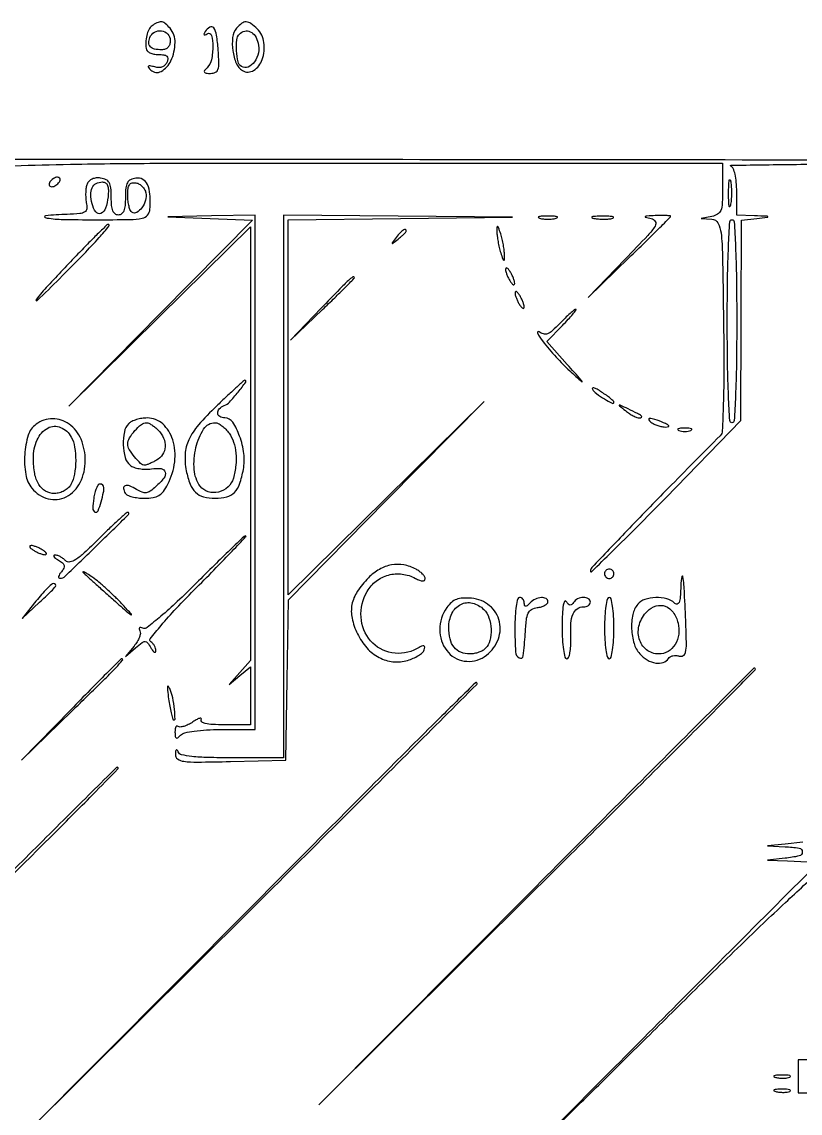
# Model space of a CAD drawing. Extents: x 20 to 671, y 8 to 628.
# Drawn here: x 291.6 to 456.4, y 396.7 to 627.9 of the extents above; entities that cross this region are included whole.
import ezdxf

# ---------------------------------------------------------------- set-up
doc = ezdxf.new("R2010")
doc.units = 0

msp = doc.modelspace()

# ---------------------------------------------------------------- linework, layer by layer
for points in [[(26.630356, 9.120174, -0.000015), (331.870749, 9.129564, -0.000012), (637.607587, 9.12247, -0.57573)], [(23.267422, 596.692409, 0.000014), (23.202035, 535.620312, 0.000354)], [(535.300156, 598.510161, 0.000208), (447.720273, 598.647758, 0.000094), (332.718615, 598.759032, 0.000155), (172.279961, 598.834493, 0.000856)], [(289.90881, 597.438009, -0.002938), (301.833333, 597.745033, -0.004457), (321.080348, 597.955803, -0.000509), (364.5, 598), (440, 598), (440, 592.569551, -0.010991), (439.931027, 589.432213, -0.080781), (439.626467, 587.968692, -0.166355), (438.960843, 587.17211, -0.088921), (437.75, 586.705733), (435.5, 586.272364), (437.713489, 586.136182, -0.257589), (439.014282, 585.31035, -0.097887), (439.683501, 583.190301, -0.023198), (439.985767, 578.490217, -0.001257), (440.213489, 563.626609, -0.003375), (440.270825, 554.15899, -0.007454), (440.158071, 546.932575, -0.003725), (439.942435, 541.254792, -0.186526), (439.5, 540.24849, 0.001667), (428.485098, 529.10744, 0.003179), (419.717537, 520.065837, 0.000633), (412.315959, 512.315537, 0.19261), (412, 511.525764, 0.662546), (412.228805, 511.42889, 0.000946), (416.685903, 515.765297, 0.004049), (421.833633, 520.874731, 0.002335), (427.952011, 527.104674), (443.904023, 543.5), (443.952011, 564.686642), (444, 585.873283), (447.25, 586.276604, 0.000683), (449.553502, 586.565664, 0.602997), (449.584473, 586.648107, 0.202828), (449.426656, 586.723309, 0.000452), (446.75, 586.839963), (443, 587), (443, 591.916667, 0.020037), (442.917451, 593.975783, 0.036638), (442.660794, 595.635995, 0.045015), (442.26966, 596.829893, 0.197694), (441.75, 597.337719, -0.818665), (441.788615, 597.544328, -0.000327), (454.746875, 597.717133, -0.001747), (469.716549, 597.854657, -0.001005)], [(505.63114, 494.855769, 0.000034), (490.795842, 480.153361, 0.000771)], [(474.385497, 463.837596, 0.000465), (454.98994, 444.458249, 0.000228), (435.598443, 425.029143, 0.000374), (419.195804, 408.55509, 0.000027), (404.467342, 393.738749, 0.051218)], [(457, 454.120731), (453.25, 453.728468), (449.5, 453.336206), (453.25, 453.168103, -0.029691), (456.212459, 452.858408, -0.36709), (456.892346, 452.057148, -0.351031), (456.217572, 451.214451, -0.029058), (453.25, 450.728468), (449.5, 450.336206), (453.75, 450.168103), (458, 450)], [(404.094822, 393.162009, 0.000098), (412.074788, 401.006486, 0.000715), (421.159462, 409.966, 0.000415), (432.044795, 420.75, -0.002637), (443.908957, 432.399726, -0.005467), (453.316413, 441.342338, -0.002056), (461.058672, 448.483404, -0.177153)]]:
    msp.add_lwpolyline(points, format="xyb")
for points in [[(319.34995, 627.234687, 0.110712), (318.610553, 626.489932, 0.068803), (318.101931, 625.362736, 0.057102), (317.851248, 623.923137, 0.038226), (317.881517, 622.25, 0.178459), (318.111026, 621.772082, 0.080121), (318.690351, 621.367188, 0.06433), (319.515281, 621.092343, 0.048318), (320.468615, 621, -0.032024), (321.639556, 620.924926, -0.14494), (322.258914, 620.651357, -0.225918), (322.477372, 620.165587, -0.086376), (322.330709, 619.419432, -0.096367), (321.939094, 618.792775, -0.109437), (321.356274, 618.392248, -0.097524), (320.602665, 618.247581, -0.062833), (319.718044, 618.363482, 0.012605), (318.710071, 618.600099, 0.219631), (318.389987, 618.526153, 0.421077), (318.363234, 618.293074, 0.025653), (318.883473, 617.716527, 0.339099), (321.079556, 617.425982, 0.155765), (323.144332, 619.689896, 0.103746), (324.015617, 623.520863, 0.179285), (322.945786, 626.565324, 0.036772), (322.015141, 627.532338, 0.137611), (321.265838, 627.901292, 0.145966), (320.460276, 627.815709, 0.043216)], [(330.404508, 625.845492, 0.029004), (330.156574, 625.386848, 0.315645), (330.190983, 625.190983, 0.315645), (330.386848, 625.156574, 0.029004), (330.845492, 625.404508, -0.502005), (331.716248, 625.059816, -0.067523), (332.01279, 622.765296, -0.04858), (331.716006, 619.905241, -0.14728), (330.8, 618.2, 0.035504), (330.270714, 617.589693, 0.309832), (330.25625, 617.24987, 0.233806), (330.588753, 617.044604, 0.023352), (331.55, 616.999378, 0.110273), (332.566723, 617.226032, 0.208303), (333.111194, 617.845482, 0.084876), (333.293528, 619.130145, 0.010207), (333.153487, 621.999378, 0.02007), (332.81135, 625.116616, 0.118322), (332.198441, 626.629132, 0.388697), (331.381477, 626.802233, 0.121738)], [(337.054214, 626.565324, 0.144111), (336.216619, 624.619438, 0.064902), (336.243, 621.813146, 0.065328), (336.981856, 619.138188, 0.157291), (338.308569, 617.600849, 0.287773), (340.662891, 617.632924, 0.165753), (342.483374, 619.93906, 0.118762), (342.856777, 623.540482, 0.164535), (341.428571, 626.428571, 0.038904), (340.098228, 627.566569, 0.15078), (339.083625, 627.914728, 0.173603), (338.136189, 627.608596, 0.055498)], [(323, 624, -0.071747), (322.878158, 623.155257, -0.114358), (322.520833, 622.522727, -0.121151), (321.939254, 622.135244, -0.086866), (321.166667, 622, -0.050372), (319.670265, 622.151136, -0.152441), (318.783719, 622.63992, -0.195448), (318.45965, 623.455199, -0.089922), (318.67589, 624.597766, -0.176115), (319.65082, 625.720477, -0.16252), (321.156272, 626.00198, -0.170968), (322.474911, 625.322121, -0.19131)], [(341.610598, 623.415364, -0.110934), (341.662055, 621.352489, -0.105148), (340.832679, 619.420804, -0.139179), (339.48805, 618.335376, -0.243691), (338.095961, 618.440693, -0.201078), (337.358406, 619.473033, -0.040345), (337.029666, 621.758672, -0.040981), (337.075615, 624.089224, -0.172627), (337.666667, 625.333333, -0.137132), (338.784043, 625.962511, -0.17498), (339.951229, 625.838108, -0.139741), (340.960658, 624.934172, -0.079388)], [(305.38214, 593.553458, 0.055264), (305.179698, 592.779994, 0.025933), (305.082793, 591.74905, 0.025319), (305.092453, 590.646554, 0.032385), (305.218163, 589.639085, -0.062923), (305.301385, 588.3241, -0.244081), (304.893835, 587.64617, -0.117546), (303.84853, 587.303591, -0.01122), (301.14994, 587.140818, 0.014334), (296.545955, 586.834331, 0.867214), (296.527442, 586.439496, 0.04167), (299.919521, 586.080126, 0.005564), (307.119048, 586, 0.002922), (314.520462, 586.04325, 0.045093), (317.051846, 586.301867, 0.172816), (318.197035, 586.979309, 0.160973), (318.697434, 588.25, 0.029526), (318.687684, 591.405204, 0.091338), (318.174376, 593.464418, 0.161884), (317.168681, 594.549494, 0.162307), (315.714654, 594.814919, 0.075188), (314.579334, 594.474462, 0.158961), (313.918609, 593.850585, 0.103198), (313.587728, 592.754288, 0.021867), (313.5, 590.749344, -0.022623), (313.420948, 589.00309, -0.072619), (313.150017, 587.873798, -0.129462), (312.677662, 587.236637, -0.170464), (312, 586.998688, -0.170464), (311.322338, 587.236637, -0.129462), (310.849983, 587.873798, -0.072619), (310.579052, 589.00309, -0.022623), (310.5, 590.749344, 0.021795), (310.412044, 592.766189, 0.105034), (310.07839, 593.858456, 0.160235), (309.408551, 594.479054, 0.072233), (308.245529, 594.820137, 0.059982), (307.285104, 594.840536, 0.079644), (306.441455, 594.618331, 0.090441), (305.789514, 594.175291, 0.107186)], [(297.5, 594, 0.076764), (297.338175, 593.617617, 0.154201), (297.357263, 593.29375, 0.186277), (297.550471, 593.079239, 0.117858), (297.881966, 593, 0.085235), (298.310186, 593.073533, 0.053414), (298.769763, 593.29375, 0.051777), (299.189439, 593.617474, 0.064269), (299.5, 594, 0.076764), (299.661825, 594.382383, 0.154201), (299.642737, 594.70625, 0.186277), (299.449529, 594.920761, 0.117858), (299.118034, 595, 0.085235), (298.689814, 594.926467, 0.053414), (298.230237, 594.70625, 0.051777), (297.810561, 594.382526, 0.064269)], [(441.717581, 589.26375, -0.075924), (441.561388, 588.761725, -0.720633), (441.418418, 588.780601, -0.040183), (441.315278, 589.711719, -0.006817), (441.286014, 591.5, -0.00738), (441.307632, 593.29708, -0.030832), (441.403147, 594.374351, -0.49082), (441.549185, 594.455688, -0.248898), (441.703931, 594.26375, -0.031163), (441.839977, 593.209518, -0.015827), (441.885962, 591.872547, -0.015659), (441.846293, 590.485188, -0.022548)], [(309.813358, 590.827012, -0.056), (309.305073, 588.446048, -0.213433), (308.301964, 587.353534, -0.353503), (307.237518, 587.650542, -0.093572), (306.442739, 589.372125, -0.052434), (306.164228, 591.332415, -0.119697), (306.46187, 592.786519, -0.16221), (307.30751, 593.673073, -0.122455), (308.622375, 594, -0.14585), (309.289725, 593.801104, -0.159432), (309.711257, 593.274771, -0.089198), (309.884827, 592.32713, -0.025422)], [(317.821092, 591.690477, -0.117872), (317.751661, 590.128045, -0.085146), (316.991942, 588.551098, -0.106203), (315.9044, 587.557386, -0.277379), (314.886693, 587.570027, -0.158711), (314.543898, 587.975011, -0.035934), (314.260466, 588.84251, -0.033766), (314.065109, 589.938177, -0.027241), (314, 591.132341, -0.026094), (314.077963, 592.625181, -0.118346), (314.366421, 593.440768, -0.200452), (314.900913, 593.806113, -0.098866), (315.738516, 593.811841, -0.086073), (316.428866, 593.550432, -0.065324), (317.067411, 593.050582, -0.064855), (317.559688, 592.398491, -0.081897)], [(303.451051, 578.75, 0.002749), (297.067843, 572.017323, 0.027678), (294.582272, 569.053867, 0.920783), (294.792053, 568.868005, 0.005844), (299.521103, 573.5, 0.002972), (304.670128, 578.724377, 0.010176), (307.926575, 582.207057, 0.009194), (310.018761, 584.625941, 0.63587), (309.843556, 585, 0.194566), (309.577743, 584.892494, 0.001367), (307.800208, 583.164062, 0.004973), (305.776629, 581.145841, 0.00313)], [(331.448595, 586.252535), (340.39719, 585.916341), (320.948595, 566.208179), (301.5, 546.500017), (320.75, 565.490138), (340, 584.48026), (340, 538.554581), (340, 492.628902), (337.75, 490.071605), (335.5, 487.514308), (337.75, 489.412142), (340, 491.309975), (340, 485.154988), (340, 479), (334.440983, 479, -0.011779), (331.953299, 479.058615, -0.043892), (330.402831, 479.26896, -0.109026), (329.651772, 479.622327, -0.384247), (329.564107, 480.103727, 0.314161), (329.551182, 480.33754, 0.304906), (329.325315, 480.411109, 0.058894), (328.696175, 480.14905, 0.016929), (327.793298, 479.600219, -0.029779), (326.804941, 479.03367, -0.042391), (325.864039, 478.661974, -0.049516), (325.091419, 478.511346, -0.223354), (324.670174, 478.663159, 0.24208), (324.418535, 478.743871, 0.227712), (324.196864, 478.588136, 0.093695), (324.04607, 478.138723, 0.034235), (324, 477.466667, 0.024752), (324.045393, 476.550272, 0.245965), (324.25, 476.238889, 0.298571), (324.587789, 476.263656, 0.032991), (325.2, 476.8, -0.140155), (326.0926, 477.295659, -0.022042), (328.088642, 477.667808, -0.02163), (330.664049, 477.9184, -0.013437), (333.7, 478), (341, 478), (341, 532.5), (341, 587), (331.75, 586.794365), (322.5, 586.58873)], [(347, 529.5), (347, 472), (336.083333, 472, -0.006272), (330.945201, 472.064455, -0.020984), (327.583788, 472.290177, -0.02629), (325.37295, 472.650549, -0.248196), (324.662281, 473.25, 0.05718), (324.45412, 473.633069, 0.451967), (324.276806, 473.65262, 0.177031), (324.137534, 473.38589, 0.021628), (324.078947, 472.718265, 0.256837), (324.547281, 471.76948, 0.120996), (325.862461, 471.261422, 0.03473), (328.709558, 471.094991, 0.003233), (335.75, 471.218265), (347.5, 471.5), (347.769777, 488.5), (348.039555, 505.5), (368.769777, 526.499993), (389.5, 547.499987), (368.75, 527.009141), (348, 506.518295), (348, 546.241049), (348, 585.963803), (371.75, 586.250884), (395.5, 586.537966), (371.25, 586.768983), (347, 587)], [(401.25, 586.310674, 0.039571), (402.047266, 586.168469, 0.024357), (403, 586.122029, 0.024357), (403.952734, 586.168469, 0.039571), (404.75, 586.310674, 0.161593), (405.00914, 586.478988, 0.542911), (404.957812, 586.633659, 0.052887), (404.251983, 586.740287, 0.011065), (403, 586.767997, 0.011065), (401.748017, 586.740287, 0.052887), (401.042188, 586.633659, 0.542911), (400.99086, 586.478988, 0.161593)], [(424.889255, 586.276018, -0.228746), (425.747874, 585.641304, -0.269428), (425.706109, 584.644827, -0.046753), (424.178437, 582.683267, -0.003317), (419.389367, 577.662201), (411.500223, 569.5), (420.250111, 577.977922, 0.001502), (423.604763, 581.247893, 0.002446), (426.42972, 584.045378, 0.000336), (428.923259, 586.542299, 0.198562), (429, 586.727922, 0.394266), (428.902134, 586.832741, 0.006698), (428.045313, 586.880074, 0.013079), (426.996176, 586.896476, 0.007839), (425.75, 586.863818, 0.002962), (423.979074, 586.779101, 0.137209), (423.63889, 586.663931, 0.657209), (423.665524, 586.526342, 0.007479)], [(412.761659, 586.292739, 0.028254), (413.754739, 586.159391, 0.020511), (414.869594, 586.119272, 0.020826), (415.934218, 586.169017, 0.041951), (416.761659, 586.31292, 0.285845), (416.916221, 586.476221, 0.417468), (416.814362, 586.62839, 0.038992), (415.938425, 586.726931, 0.009782), (414.5, 586.747817, 0.008901), (413.071102, 586.715166, 0.053901), (412.339362, 586.605813, 0.67161), (412.319562, 586.45659, 0.082665)], [(443, 564.5, -0.003331), (442.938912, 555.329896, -0.008289), (442.738372, 548.625, -0.003526), (442.460181, 543.433113, -0.396578), (442, 543, -0.396578), (441.539819, 543.433113, -0.003526), (441.261628, 548.625, -0.008289), (441.061088, 555.329896, -0.003331), (441, 564.5, -0.003331), (441.061088, 573.670104, -0.008289), (441.261628, 580.375, -0.003526), (441.539819, 585.566887, -0.396578), (442, 586, -0.396578), (442.460181, 585.566887, -0.003526), (442.738372, 580.375, -0.008289), (442.938912, 573.670104, -0.003331)], [(370.872445, 582.25, 0.001576), (369.99236, 581.120493, 0.377591), (370, 581, 0.377591), (370.120493, 580.99236, 0.001576), (371.25, 581.872445, 0.012436), (371.920402, 582.425681, 0.017649), (372.485937, 582.952641, 0.013803), (372.91885, 583.410139, 0.184603), (373, 583.622445, 0.307699), (372.806605, 583.90695, 0.241985), (372.426111, 583.869516, 0.065617), (371.76332, 583.306759, 0.017685)], [(392.19936, 583.5, 0.0298), (392.255671, 582.556033, 0.014229), (392.434548, 581.353125, 0.01405), (392.693325, 580.103357, 0.019418), (393, 579, 0.004595), (393.442721, 577.660122, 0.172749), (393.63806, 577.413781, 0.574334), (393.778516, 577.487696, 0.010926), (393.80064, 578.5, 0.0298), (393.744329, 579.443967, 0.014229), (393.565452, 580.646875, 0.01405), (393.306675, 581.896643, 0.019418), (393, 583, 0.004595), (392.557279, 584.339878, 0.172749), (392.36194, 584.586219, 0.574334), (392.221484, 584.512304, 0.010926)], [(394.030626, 575.5, 0.067616), (394.096832, 575.012663, 0.024967), (394.315379, 574.353125, 0.024204), (394.628962, 573.647707, 0.026766), (395, 573, 0.027796), (395.374359, 572.485814, 0.102785), (395.684621, 572.234375, 0.335455), (395.877628, 572.267727, 0.190341), (395.969374, 572.5, 0.067616), (395.903168, 572.987337, 0.024967), (395.684621, 573.646875, 0.024204), (395.371038, 574.352293, 0.026766), (395, 575, 0.027796), (394.625641, 575.514186, 0.102785), (394.315379, 575.765625, 0.335455), (394.122372, 575.732273, 0.190341)], [(354.971112, 567.25), (348.5, 560.5), (355.25, 566.971112, 0.002015), (357.837782, 569.472068, 0.003258), (360.017187, 571.623258, 0.000591), (361.922286, 573.532866, 0.198298), (362, 573.721112, 0.600215), (361.708164, 573.876639, 0.038166), (360.739547, 573.112695, 0.013946), (358.90958, 571.331139, 0.001651)], [(396.030626, 570.5, 0.067616), (396.096832, 570.012663, 0.024967), (396.315379, 569.353125, 0.024204), (396.628962, 568.647707, 0.026766), (397, 568, 0.027796), (397.374359, 567.485814, 0.102785), (397.684621, 567.234375, 0.335455), (397.877628, 567.267727, 0.190341), (397.969374, 567.5, 0.067616), (397.903168, 567.987337, 0.024967), (397.684621, 568.646875, 0.024204), (397.371038, 569.352293, 0.026766), (397, 570, 0.027796), (396.625641, 570.514186, 0.102785), (396.315379, 570.765625, 0.335455), (396.122372, 570.732273, 0.190341)], [(405.51752, 564.018287, -0.017083), (403.934076, 562.474704, -0.090191), (402.909996, 561.834661, -0.165762), (402.044273, 561.791197, -0.09928), (401.119499, 562.268287, 0.794302), (400.808187, 562.022501, 0.056769), (401.862657, 560.315854, 0.01739), (404.745364, 556.904768, 0.02258), (407.627991, 554, 0.00067), (410.207572, 551.631666, 0.792712), (410.27995, 551.681095, 0.089803), (410.08042, 552.007954, 0.000335), (407.108789, 555.342846), (402.787645, 560.185691), (406.08999, 563.592846, 0.00724), (407.321041, 564.900328, 0.013528), (408.272729, 565.999148, 0.010151), (408.951749, 566.862571, 0.618935), (408.883258, 567, 0.175408), (408.573628, 566.887928, 0.007601), (407.684579, 566.124122, 0.012165), (406.649026, 565.160759, 0.008297)], [(332.775374, 546.504167, 0.023271), (328.970715, 542.525849, 0.07016), (326.929694, 539.386434, 0.093338), (326.152266, 536.344799, 0.065468), (326.388297, 532.808517, 0.042689), (327.204988, 529.997218, 0.111149), (328.369285, 528.256192, 0.126676), (330.062393, 527.313667, 0.064075), (332.5, 527, 0.06106), (334.976571, 527.303571, 0.138241), (336.60221, 528.231496, 0.114067), (337.692292, 530.008554, 0.034605), (338.491478, 533.088344, 0.078133), (338.588317, 536.454359, 0.054895), (337.697432, 540.144841, 0.058608), (336.220599, 543.098629, 0.252703), (334.551027, 544, -0.133988), (333.486456, 544.290494, -0.254169), (333.042291, 545.031101, -0.20962), (333.393754, 545.935018, -0.105463), (334.440008, 546.615352, 0.115712), (335.549513, 547.369217, 0.01602), (337.381344, 549.493745, 0.01488), (338.984716, 551.603943, 0.636617), (338.773053, 551.978977, 0.166585), (338.586413, 551.898527, 0.000684), (336.898601, 550.362079, 0.003281), (334.989619, 548.596414, 0.002049)], [(412.43257, 550.109104, 0.093576), (413.294382, 549.165609, 0.025145), (414.983831, 548.02529, 0.022163), (416.637676, 547.123659, 0.554644), (417, 547.349806, 0.214292), (416.894035, 547.585697, 0.010584), (416.229457, 548.151433, 0.015547), (415.381999, 548.799658, 0.01046), (414.376876, 549.488717, 0.015861), (413.409241, 550.079745, 0.05198), (412.723698, 550.379934, 0.26008), (412.466554, 550.327804, 0.369416)], [(419.44113, 545.555166, 0.022242), (420.255882, 544.959902, 0.024166), (421.098616, 544.45683, 0.024594), (421.85653, 544.099395, 0.098188), (422.357796, 544, 0.161007), (422.797238, 544.145272, 0.489146), (422.803239, 544.413176, 0.053694), (421.985372, 544.944414, 0.006075), (420, 545.919712, 0.001053), (418.311599, 546.719453, 0.260205), (418.150225, 546.708322, 0.508695), (418.14463, 546.60011, 0.001461)], [(294.560468, 542.667873, 0.16221), (292.900946, 540.332501, 0.058377), (292.163371, 536.269222, 0.057865), (292.386554, 532.03454, 0.128806), (293.70621, 529.114487, 0.158054), (297.129794, 526.887946, 0.187616), (300.94059, 527.300385, 0.15953), (303.914617, 530.332829, 0.115327), (305, 534.975925, 0.099348), (304.096109, 539.480131, 0.135749), (301.551949, 542.718335, 0.162984), (298.077497, 543.838497, 0.156285)], [(314.2, 542.8, 0.147861), (313.270416, 541.064752, 0.057883), (313.044014, 538.329071, 0.057967), (313.449135, 535.627906, 0.154563), (314.490841, 534.007601, 0.089535), (315.276337, 533.563958, 0.040155), (316.427688, 533.263501, 0.038064), (317.729301, 533.134338, 0.042162), (318.990841, 533.211964, -0.061005), (321.094162, 533.262179, -0.316111), (321.927579, 532.545352, -0.233665), (321.656014, 531.2773, -0.041315), (319.944061, 529.449376, -0.030918), (318.761725, 528.50543, -0.118031), (317.890766, 528.160626, -0.13254), (317.015343, 528.26757, -0.043313), (315.846682, 528.863676, 0.043656), (314.398159, 529.601281, 0.17834), (313.427535, 529.63115, 0.362843), (313.089488, 529.0828, 0.102831), (313.458881, 528.066531, 0.153733), (313.935965, 527.654681, 0.037781), (314.927653, 527.313294, 0.035139), (316.177558, 527.078395, 0.028887), (317.533337, 527, 0.037577), (319.348625, 527.136618, 0.09732), (320.578672, 527.577644, 0.099174), (321.536736, 528.445436, 0.039983), (322.47432, 529.95034, 0.089306), (323.937581, 534.695611, 0.105386), (323.52056, 539.367526, 0.13263), (321.400528, 542.728513, 0.188261), (318.143296, 544, 0.038828), (317.004972, 543.911469, 0.035058), (315.853343, 543.6475, 0.03684), (314.853779, 543.260891, 0.085884)], [(425, 543, 0.040566), (425.684071, 542.632796, 0.028934), (426.5, 542.331527, 0.029384), (427.317134, 542.134067, 0.053798), (428, 542.085598, 0.051935), (428.535375, 542.161267, 0.491407), (428.615423, 542.343886, 0.152377), (428.341871, 542.608071, 0.014925), (427.5, 543, 0.019739), (425.686554, 543.695838, 0.081911), (424.533606, 543.885992, 0.608383), (424.381869, 543.592871, 0.095694)], [(302.02778, 539.948092, -0.083423), (302.745415, 537.817831, -0.041214), (302.963116, 534.9624, -0.041178), (302.708651, 532.097753, -0.080295), (301.964816, 529.934259, -0.082283), (301.383854, 529.178848, -0.060535), (300.529129, 528.555544, -0.058996), (299.524135, 528.140903, -0.068469), (298.5, 528, -0.130038), (296.580766, 528.507734, -0.128001), (295.150164, 529.900137, -0.092977), (294.279367, 532.221414, -0.043395), (294, 535.434259, -0.100899), (294.800922, 539.362766, -0.165574), (297.042865, 541.865914, -0.232474), (299.764112, 542.016786, -0.171129)], [(320.428571, 541.428571, -0.091803), (321.590878, 539.738007, -0.11954), (321.928349, 537.896638, -0.131888), (321.380136, 536.236525, -0.125194), (320.065741, 535.035184, -0.009782), (319.288898, 534.63878, -0.012336), (318.554467, 534.304085, -0.010486), (317.930871, 534.053595, -0.090493), (317.63717, 534, -0.191955), (316.720468, 534.365394, -0.033124), (315.426807, 535.765282, -0.034997), (314.31715, 537.353664, -0.135782), (314, 538.5, -0.136878), (314.351476, 539.759847, -0.04566), (315.498031, 541.314715, -0.045171), (316.88326, 542.615246, -0.167437), (318, 543, -0.115276), (318.43231, 542.898988, -0.028815), (319.066964, 542.538393, -0.027899), (319.764035, 542.030055, -0.024887)], [(335.443296, 540.777494, -0.071814), (336.413981, 538.855298, -0.056992), (336.900305, 536.57792, -0.05116), (336.885671, 534.013377, -0.038487), (336.366853, 531.239061, -0.143437), (335.233723, 529.377283, -0.126222), (333.219317, 528.30797, -0.132349), (331.013661, 528.365943, -0.16394), (329.344409, 529.543671, -0.1415), (328.057592, 533.06631, -0.075003), (328.434999, 537.737534, -0.083021), (330.07538, 541.661018, -0.257774), (332.5, 543, -0.118749), (333.141202, 542.845537, -0.043522), (333.936562, 542.347139, -0.040112), (334.745212, 541.627905, -0.038184)], [(430.75, 541.337719, 0.057986), (431.320008, 541.181385, 0.037979), (432, 541.12966, 0.037979), (432.679992, 541.181385, 0.057986), (433.25, 541.337719, 0.174857), (433.459382, 541.525001, 0.447206), (433.398438, 541.693942, 0.078554), (432.89144, 541.810911, 0.017491), (432, 541.842105, 0.017491), (431.10856, 541.810911, 0.078554), (430.601562, 541.693942, 0.447206), (430.540618, 541.525001, 0.174857)], [(306.786692, 527, 0.029611), (306.597388, 524.817573, 0.297233), (307.053367, 524.074708, 0.42648), (307.707089, 524.323609, 0.034743), (308.369714, 526.25, 0.010759), (308.861269, 528.255899, 0.071878), (308.938371, 529.278005, 0.201984), (308.679496, 529.791671, 0.178193), (308.113499, 530, 0.246404), (307.742502, 529.805351, 0.047041), (307.358068, 529.11875, 0.04044), (307.019919, 528.149175, 0.027258)], [(307.758696, 518.280435, -0.008672), (304.780545, 515.403835, -0.043877), (302.96159, 513.983329, -0.100136), (301.725248, 513.495657, -0.245115), (300.819565, 513.780435, 0.039473), (300.27538, 514.244869, 0.036255), (299.64981, 514.63282, 0.038253), (299.039047, 514.895494, 0.089902), (298.55, 514.969591, 0.239267), (298.33797, 514.854129, 0.312766), (298.338789, 514.639586, 0.08439), (298.677347, 514.29629, 0.024274), (299.305451, 513.888869, -0.039518), (300.16535, 513.293122, -0.160628), (300.502952, 512.763368, -0.183184), (300.436529, 512.180672, -0.054271), (299.933007, 511.419278, 0.033732), (299.54074, 510.875911, 0.085468), (299.357398, 510.426468, 0.19811), (299.406299, 510.148847, 0.266705), (299.627555, 510.032529, 0.183928), (300.733943, 510.501683, 0.001582), (307.482216, 517.01931, 0.001525), (314.16408, 523.55355, 0.664996), (313.98913, 523.991348, 0.189527), (313.654468, 523.866267, 0.002408), (311.948207, 522.317336, 0.006625), (309.987878, 520.472083, 0.004245)], [(328.486844, 508.986794, -0.00806), (324.487491, 505.099747, -0.01366), (321.001125, 501.994016, -0.008116), (318.075297, 499.607757, -0.264509), (317.203668, 499.47534, 0.050156), (316.73177, 499.604003, 0.218972), (316.459472, 499.530052, 0.289972), (316.385842, 499.300198, 0.07492), (316.546024, 498.925532, -0.172289), (316.666167, 498.368272, -0.056421), (316.462176, 497.540442, -0.048419), (316.007334, 496.601455, -0.03845), (315.347961, 495.686987), (313.5, 493.5), (315.659439, 495.323031, -0.012625), (317.04891, 496.437201, -0.164107), (317.668129, 496.646063, -0.236825), (318.172346, 496.393049, -0.028483), (318.879031, 495.323031, 0.026925), (319.290619, 494.69559, 0.103147), (319.636696, 494.385367, 0.349225), (319.857771, 494.418036, 0.183672), (319.969591, 494.690983, 0.081833), (319.899393, 495.197272, 0.05513), (319.66567, 495.733221, 0.054139), (319.313735, 496.216368, 0.069989), (318.892265, 496.566584, -0.445955), (318.774071, 497.222624, -0.009782), (321.051553, 500.037365, -0.014449), (324.247498, 503.617644, -0.006552), (328.625211, 508.125601, 0.00217), (332.747093, 512.296358, 0.00375), (336.134065, 515.805645, 0.000799), (339.025843, 518.856929, 0.657946), (338.964184, 519, 0.192195), (338.625164, 518.864686, 0.000808), (335.679511, 516.058621, 0.003779), (332.347263, 512.825452, 0.002353)], [(294, 516, 0.026766), (294.647707, 515.628962, 0.024204), (295.353125, 515.315379, 0.024967), (296.012663, 515.096832, 0.067616), (296.5, 515.030626, 0.190341), (296.732273, 515.122372, 0.335455), (296.765625, 515.315379, 0.102785), (296.514186, 515.625641, 0.027796), (296, 516, 0.026766), (295.352293, 516.371038, 0.024204), (294.646875, 516.684621, 0.024967), (293.987337, 516.903168, 0.067616), (293.5, 516.969374, 0.190341), (293.267727, 516.877628, 0.335455), (293.234375, 516.684621, 0.102785), (293.485814, 516.374359, 0.027796)], [(304.5, 511.327411, 0.010994), (305.153049, 510.704802, 0.000995), (306.821875, 509.188457, 0.001291), (308.820641, 507.388927, 0.001009), (311, 505.444876, 0.001166), (314.034063, 502.762012, 0.056842), (314.696254, 502.301015, 0.83987), (314.777699, 502.404193, 0.003593), (313, 504.366279, 0.013103), (311.440555, 505.976036, 0.009874), (309.646875, 507.664938, 0.01), (307.896648, 509.186354, 0.022627), (306.5, 510.248814, 0.006141), (305.405626, 510.986001, 0.021485), (304.675, 511.421532, 0.238245), (304.517015, 511.42577, 0.519695)], [(364.974289, 510.128135, 0.051142), (362.618764, 507.234276, 0.097116), (361.48837, 504.463701, 0.101892), (361.515417, 501.563222, 0.060578), (362.650564, 498.285747, 0.067515), (364.659389, 495.280652, 0.090208), (367.23236, 493.255616, 0.097851), (370.182379, 492.369574, 0.094277), (373.289256, 492.654026, 0.033462), (374.490764, 493.087441, 0.037506), (375.576618, 493.663941, 0.040663), (376.409523, 494.289706, 0.131609), (376.787354, 494.862063, 0.06507), (376.904974, 495.467787, 0.389966), (376.719816, 495.695907, 0.146028), (376.241183, 495.626172, 0.014179), (375.181443, 495.097106, -0.166478), (369.968284, 494.247958, -0.174754), (365.451638, 496.800992, -0.16388), (363.419836, 501.8088, -0.147926), (364.715733, 507.265673, -0.096799), (366.630457, 509.449303, -0.098993), (369.212032, 510.730203, -0.097666), (372.117233, 510.929587, -0.091556), (374.953794, 510.024729, 0.027292), (375.828821, 509.61617, 0.084152), (376.464675, 509.477749, 0.182656), (376.842217, 509.600724, 0.227449), (377, 509.929632, 0.143458), (376.866394, 510.385713, 0.047545), (376.431812, 510.939968, 0.042747), (375.805926, 511.494894, 0.037152), (375.065741, 511.964816, 0.0785), (372.478365, 512.864722, 0.089758), (369.861541, 512.862115, 0.086029), (367.325157, 511.931467, 0.065618)], [(415, 511, 0.099038), (415.076342, 510.618362, 0.097945), (415.29375, 510.29375, 0.097945), (415.618362, 510.076342, 0.099038), (416, 510, 0.099038), (416.381638, 510.076342, 0.097945), (416.70625, 510.29375, 0.097945), (416.923658, 510.618362, 0.099038), (417, 511, 0.099038), (416.923658, 511.381638, 0.097945), (416.70625, 511.70625, 0.097945), (416.381638, 511.923658, 0.099038), (416, 512, 0.099038), (415.618362, 511.923658, 0.097945), (415.29375, 511.70625, 0.097945), (415.076342, 511.381638, 0.099038)], [(294.553503, 505.177803), (291.607007, 501.5), (295.303503, 504.946167, 0.003697), (297.794576, 507.303207, 0.042165), (298.687513, 508.318502, 0.334404), (298.684005, 508.738897, 0.258805), (298.25, 508.927803, 0.164466), (297.823472, 508.736313, 0.011148), (296.854779, 507.796459, 0.015034), (295.736833, 506.591962, 0.01066)], [(431.160037, 508.55, -0.00951), (431.031632, 506.051082, -0.069503), (430.783341, 504.88125, -0.305905), (430.365736, 504.577316, -0.208132), (429.8, 504.8, 0.136862), (428.184025, 505.71106, 0.069143), (425.839977, 505.953978, 0.069424), (423.531573, 505.549572, 0.142457), (422.024297, 504.529277, 0.123475), (420.985553, 502.362439, 0.060742), (420.739744, 499.295466, 0.060375), (421.241164, 496.22668, 0.113736), (422.458111, 494.046286, 0.074617), (424.052774, 492.740111, 0.093536), (425.844622, 492.084437, 0.117905), (427.440929, 492.197115, 0.179911), (428.52514, 493.040677, -0.125221), (428.895744, 493.39866, -0.075587), (429.468723, 493.61961, -0.067725), (430.149257, 493.675483, -0.063929), (430.834157, 493.550137, 0.214323), (431.675261, 493.646069, 0.210631), (432.17034, 494.339863, 0.055009), (432.336764, 496.092329, 0.00564), (432.22629, 500.25946, 0.003249), (431.929973, 506.946449, 0.019284), (431.617805, 510.431096, 0.855371), (431.364355, 510.438113, 0.037755)], [(381.595018, 503.832194, 0.150089), (380.086909, 499.173269, 0.168296), (381.557187, 494.712109, 0.193304), (385.258992, 492.507853, 0.185901), (389.533086, 493.429722, 0.143519), (392.314377, 496.694078, 0.160582), (392.734223, 500.790783, 0.166302), (390.643645, 504.232144, 0.154055), (386.8136, 505.804701, 0.030815), (384.929616, 505.846683, 0.080686), (383.607411, 505.578171, 0.095037), (382.567376, 504.939255, 0.054904)], [(389.428571, 503.428571, -0.117346), (390.502557, 501.683813, -0.068367), (390.948792, 499.254048, -0.069627), (390.722572, 496.852538, -0.138997), (389.8, 495.2, -0.070395), (389.188407, 494.740024, -0.038897), (388.335625, 494.3525, -0.037889), (387.392078, 494.088285, -0.049362), (386.5, 494, -0.093827), (384.548257, 494.369505, -0.131763), (383.129153, 495.417792, -0.11225), (382.279468, 497.181329, -0.056416), (382, 499.65031, -0.112992), (382.67645, 502.605441, -0.164003), (384.5337, 504.501072, -0.179931), (387.019996, 504.786904, -0.136795)], [(396, 499.5, 0.013407), (396.135449, 494.449435, 0.255351), (396.936807, 493.153006, 0.535486), (397.778539, 493.576484, 0.015975), (398.19774, 498.25, -0.012454), (398.442108, 501.208322, -0.080768), (398.837558, 502.645517, -0.159278), (399.547197, 503.414018, -0.092315), (400.75, 503.819551, 0.038382), (401.611357, 504.010184, 0.053191), (402.339063, 504.318553, 0.065793), (402.839234, 504.689784, 0.202946), (403, 505.069551, 0.270928), (402.604507, 505.745861, 0.146869), (401.633462, 505.963858, 0.096294), (400.344127, 505.616981, 0.082836), (399.2, 504.8, -0.018208), (398.578624, 504.222304, -0.180052), (398.25, 504.1, -0.354955), (398.056215, 504.257401, -0.051663), (398, 504.8, 0.081935), (397.924388, 505.25832, 0.092192), (397.70625, 505.6475, 0.100665), (397.381414, 505.907722, 0.119248), (397, 506, 0.345347), (396.599474, 505.685898, 0.022017), (396.288462, 504.125, 0.024301), (396.070361, 502.036573, 0.013867)], [(406.015313, 499.75, 0.013034), (406.078852, 497.080493, 0.024046), (406.291125, 494.920183, 0.022212), (406.599101, 493.322661, 0.346981), (407.008076, 493, 0.313963), (407.388973, 493.265329, 0.040526), (407.671777, 494.27569, 0.035576), (407.842017, 495.67822, 0.021872), (407.851889, 497.342775, -0.023844), (407.883027, 500.49698, -0.082353), (408.331281, 502.483915, -0.147208), (409.219606, 503.585716, -0.15112), (410.559017, 504, 0.067639), (411.109818, 504.074854, 0.08433), (411.576711, 504.29375, 0.09965), (411.888931, 504.61866, 0.142666), (412, 505, 0.270666), (411.583096, 505.713725, 0.136691), (410.536748, 505.971746, 0.105618), (409.290951, 505.666368, 0.142549), (408.434017, 504.893237, -0.079241), (408.0737, 504.475495, -0.218762), (407.708088, 504.374236, -0.167837), (407.321264, 504.582121, -0.045108), (406.890313, 505.143237, 0.567711), (406.54273, 505.133967, 0.087879), (406.257834, 504.318594, 0.030152), (406.073666, 502.493234, 0.0095)], [(415, 499.5, 0.013867), (415.070361, 496.963427, 0.024301), (415.288462, 494.875, 0.022017), (415.599474, 493.314102, 0.345347), (416, 493, 0.345347), (416.400526, 493.314102, 0.022017), (416.711538, 494.875, 0.024301), (416.929639, 496.963427, 0.013867), (417, 499.5, 0.013867), (416.929639, 502.036573, 0.024301), (416.711538, 504.125, 0.022017), (416.400526, 505.685898, 0.345347), (416, 506, 0.345347), (415.599474, 505.685898, 0.022017), (415.288462, 504.125, 0.024301), (415.070361, 502.036573, 0.013867)], [(430.573224, 500.564276, -0.093754), (430.71416, 498.175974, -0.107245), (429.948831, 496.024016, -0.119061), (428.443249, 494.539292, -0.136187), (426.5, 494, -0.167623), (423.893514, 494.899076, -0.161007), (422.343263, 497.228472, -0.141154), (422.381474, 500.279525, -0.123731), (424.022918, 503.022918, -0.120667), (425.908646, 504.166713, -0.167574), (427.868266, 504.113766, -0.15019), (429.532526, 502.829506, -0.092642)], [(301.982133, 482.25), (291.5, 471.5), (302.25, 481.982133, 0.000888), (308.77416, 488.36638, 0.008494), (311.506205, 491.142077, 0.016199), (312.880248, 492.683373, 0.636215), (312.732133, 493, 0.198688), (312.54821, 492.92391, 0.000216), (309.463825, 489.842188, 0.001958), (306.020312, 486.371602, 0.001196)], [(400.495924, 444.75), (354.5, 398.5), (400.75, 444.495924, 0.000168), (428.9885, 472.598132, 0.001894), (440.132481, 483.780176, 0.00096), (446.895322, 490.644027, 0.664809), (446.745924, 491, 0.198901), (446.567986, 490.9263, 0.000011), (433.05518, 477.414062, 0.00043), (418.150895, 462.484131, 0.000259)], [(339.996053, 440.25), (292.5, 392.5), (340.25, 439.996053, 0.00025), (358.559307, 458.22624, 0.000416), (373.973437, 473.614737, 0.00001), (387.926324, 487.568174, 0.198902), (388, 487.746053, 0.664957), (387.643606, 487.895542, 0.000901), (380.553294, 480.905486, 0.001834), (369.015977, 469.406181, 0.000162)], [(322.656249, 484.5, 0.006898), (322.916301, 482.937317, 0.009719), (323.194311, 481.552604, 0.006366), (323.462852, 480.407284, 0.120459), (323.63266, 480.083333, 0.689044), (324.004412, 480.2226, 0.027799), (323.903188, 482.249583, 0.023299), (323.521981, 484.73702, 0.056746), (322.953304, 486.5, 0.052205), (322.593758, 487.114051, 0.669598), (322.408771, 487.068136, 0.068523), (322.400929, 486.329499, 0.006223)], [(275.781148, 434.247539, 0.000337), (262.034345, 420.47115, 0.000542), (250.336722, 408.70709, 0.000081), (239.964813, 398.250267, 0.035702), (239.320216, 397.5, 0.925826), (239.377729, 397.450023, 0.000092), (249.579959, 407.514116, 0.000583), (261.261963, 419.069103, 0.000337), (275.289068, 432.994863, 0.000215), (297.629684, 455.223124, 0.002366), (306.546919, 464.187602, 0.00147), (311.898408, 469.650638, 0.666946), (311.75, 469.997539, 0.195546), (311.574953, 469.924342, 0.000017), (301.081025, 459.494962, 0.000539), (289.495077, 447.954672, 0.000325)], [(451.269032, 404.307009, 0.037336), (452.036634, 404.167106, 0.029507), (452.880008, 404.127736, 0.030339), (453.671085, 404.185595, 0.06278), (454.269032, 404.344063, 0.31318), (454.386009, 404.52287, 0.333666), (454.257153, 404.684921, 0.052471), (453.580113, 404.787295, 0.014395), (452.5, 404.805051, 0.012823), (451.431793, 404.764444, 0.080377), (450.900903, 404.643467, 0.597527), (450.883358, 404.48334, 0.087174)], [(451.269032, 401.307009, 0.037336), (452.036634, 401.167106, 0.029507), (452.880008, 401.127736, 0.030339), (453.671085, 401.185595, 0.06278), (454.269032, 401.344063, 0.31318), (454.386009, 401.52287, 0.333666), (454.257153, 401.684921, 0.052471), (453.580113, 401.787295, 0.014395), (452.5, 401.805051, 0.012823), (451.431793, 401.764444, 0.080377), (450.900903, 401.643467, 0.597527), (450.883358, 401.48334, 0.087174)]]:
    msp.add_lwpolyline(points, format="xyb", close=True)
msp.add_lwpolyline([(478.128831, 408), (456, 408), (456, 404.5), (456, 401), (543.5, 401)])

doc.saveas('drawing.dxf')
